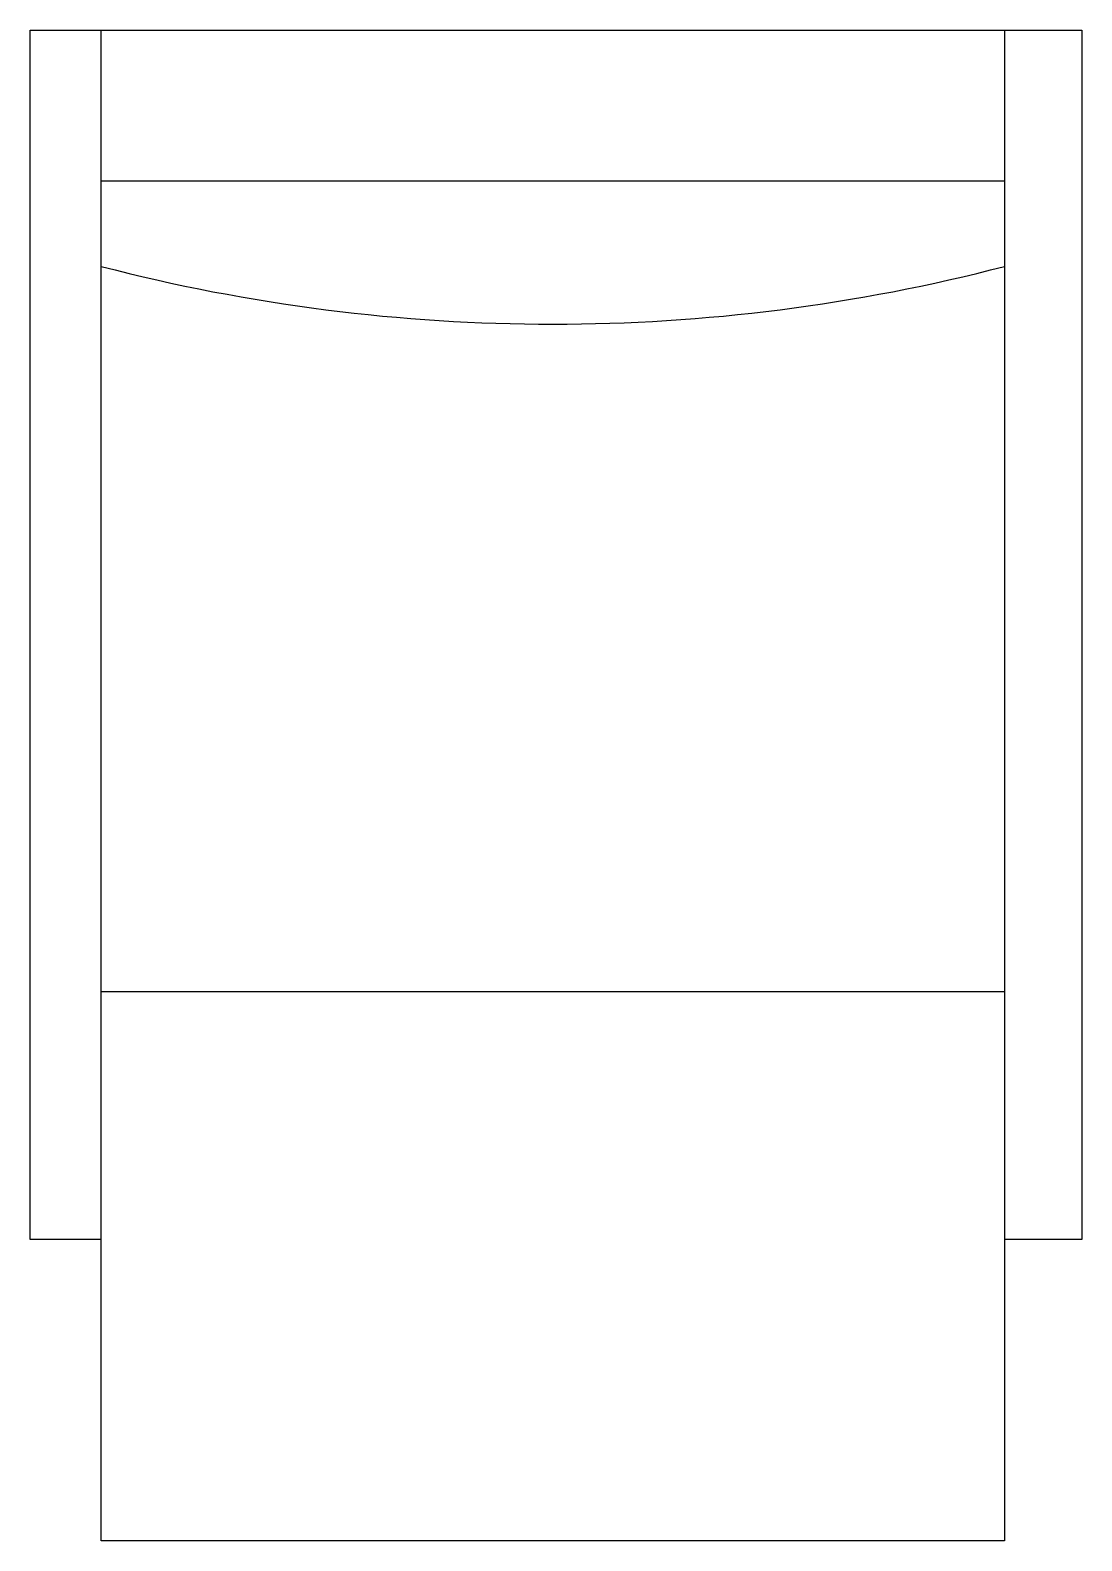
# Model space of a CAD drawing. Extents: x 40.36 to 41.06, y 47.22 to 48.23.
import ezdxf

# ---------------------------------------------------------------- set-up
doc = ezdxf.new("R2010")
doc.units = 0
doc.header["$LTSCALE"] = 0.3
doc.header["$MEASUREMENT"] = 0
doc.layers.get('0').update_dxf_attribs({"linetype": 'CONTINUOUS'})

msp = doc.modelspace()

# ---------------------------------------------------------------- linework, layer by layer
for p, q in [((40.3647, 48.2276), (41.0633, 48.2276)), ((40.4119, 47.2248), (40.4119, 48.2276)), ((41.0119, 48.2276), (41.0119, 47.2248)), ((40.4119, 48.1276), (41.0119, 48.1276)), ((40.4119, 47.5895), (41.0119, 47.5895)), ((41.0119, 47.2248), (40.4119, 47.2248))]:
    msp.add_line(p, q)
for points in [[(40.4119, 47.4248), (40.3647, 47.4248), (40.3647, 48.2276)], [(41.0633, 48.2276), (41.0633, 47.4248), (41.0119, 47.4248)]]:
    msp.add_lwpolyline(points)
msp.add_arc((40.7119, 49.227), 1.1945, 255.4538, 284.5462)

doc.saveas('drawing.dxf')
